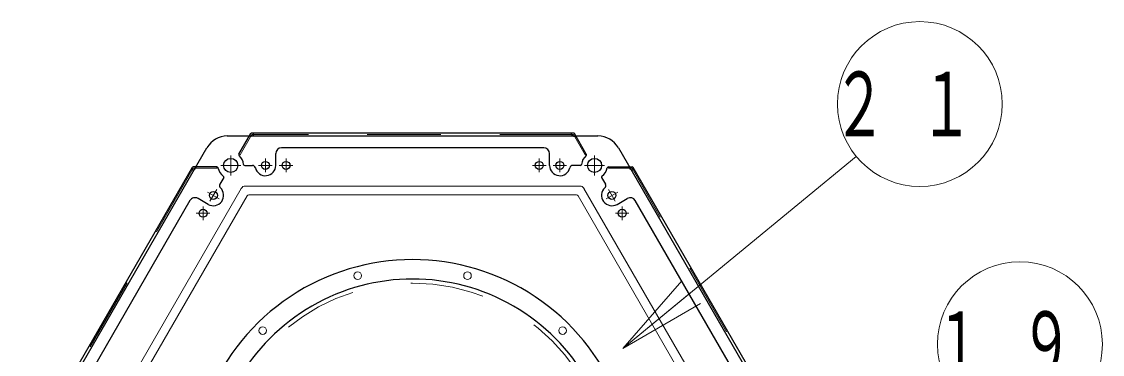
# Model space of a CAD drawing. Units: millimetres on the paper, scale 1:50. Extents: x -385 to 840, y 0 to 267.
# Drawn here: x 185.73 to 222.43, y 223.08 to 234.39 of the extents above; entities that cross this region are included whole.
import ezdxf

# ---------------------------------------------------------------- set-up
doc = ezdxf.new("R2010")
doc.units = ezdxf.units.MM
doc.linetypes.add('USER1', pattern=[4.5, 2.5, -2])
doc.linetypes.add('USER2', pattern=[6, 3, -1, 1, -1])
doc.layers.add('1_50', color=7, linetype='Continuous', lineweight=25)
doc.styles.add('ＭＳ ゴシック', font='')
doc.styles.get('ＭＳ ゴシック').set_extended_font_data('MS Gothic')

msp = doc.modelspace()

# ---------------------------------------------------------------- linework, layer by layer
at = {"layer": '1_50', "color": 131}
for p, q in [((192.712, 230.504), (205.298, 230.504)), ((185.726, 219.204), (192.019, 230.104)), ((205.991, 230.104), (212.284, 219.204))]:
    msp.add_line(p, q, dxfattribs=at)
at = {"layer": '1_50', "color": 190}
for p, q in [((193.106, 229.888), (193.508, 230.584)), ((193.546, 230.498), (193.482, 230.498)), ((204.466, 230.604), (193.543, 230.604)), ((193.606, 230.558), (193.606, 230.604)), ((204.403, 230.558), (204.403, 230.604)), ((204.463, 230.498), (204.528, 230.498)), ((204.903, 229.888), (204.501, 230.584)), ((194.355, 229.504), (194.355, 229.904)), ((203.455, 230.104), (194.555, 230.104)), ((203.655, 229.504), (203.655, 229.904)), ((191.516, 229.434), (186.055, 219.974)), ((192.356, 229.454), (191.551, 229.454)), ((191.607, 229.378), (191.639, 229.434)), ((193.305, 229.504), (193.566, 229.504)), ((204.704, 229.504), (204.443, 229.504)), ((205.654, 229.454), (206.458, 229.454)), ((206.403, 229.378), (206.371, 229.434)), ((211.955, 219.974), (206.493, 229.434)), ((191.525, 229.356), (191.485, 229.379)), ((192.588, 229.09), (192.458, 228.864)), ((205.422, 229.09), (205.552, 228.864)), ((206.485, 229.356), (206.525, 229.379)), ((191.444, 228.308), (186.994, 220.6)), ((192.063, 228.181), (191.717, 228.381)), ((205.946, 228.181), (206.293, 228.381)), ((211.016, 220.6), (206.566, 228.308))]:
    msp.add_line(p, q, dxfattribs=at)
at = {"layer": '1_50', "color": 190, "linetype": 'USER1', "lineweight": 13}
for p, q in [((193.146, 229.865), (193.546, 230.558)), ((204.463, 230.558), (193.546, 230.558)), ((204.863, 229.865), (204.463, 230.558)), ((193.146, 229.865), (193.107, 229.888)), ((204.863, 229.865), (204.903, 229.888)), ((191.555, 229.408), (186.096, 219.954)), ((192.355, 229.408), (191.555, 229.408)), ((192.355, 229.408), (192.355, 229.454)), ((205.655, 229.408), (205.655, 229.454)), ((205.655, 229.408), (206.455, 229.408)), ((211.913, 219.954), (206.455, 229.408))]:
    msp.add_line(p, q, dxfattribs=at)
at = {"layer": '1_50', "linetype": 'USER2', "lineweight": 13}
for p, q in [((192.827, 229.844), (192.827, 229.164)), ((205.182, 229.844), (205.182, 229.164)), ((193.167, 229.504), (192.487, 229.504)), ((205.522, 229.504), (204.842, 229.504))]:
    msp.add_line(p, q, dxfattribs=at)
at = {"layer": '1_50', "lineweight": 13}
for p, q in [((206.142, 223.29), (214.067, 229.81)), ((206.142, 223.29), (208.141, 225.582)), ((206.142, 223.29), (208.459, 225.196)), ((208.777, 224.81), (206.142, 223.29))]:
    msp.add_line(p, q, dxfattribs=at)
at = {"layer": '1_50', "color": 2, "linetype": 'USER2', "lineweight": 13}
for p, q in [((193.775, 229.504), (194.235, 229.504)), ((194.005, 229.734), (194.005, 229.274)), ((194.935, 229.504), (194.475, 229.504)), ((194.705, 229.734), (194.705, 229.274)), ((203.535, 229.504), (203.075, 229.504)), ((203.305, 229.734), (203.305, 229.274)), ((203.775, 229.504), (204.235, 229.504)), ((204.005, 229.734), (204.005, 229.274)), ((192.123, 228.285), (192.353, 228.684)), ((205.656, 228.684), (205.886, 228.285)), ((192.039, 228.599), (192.437, 228.369)), ((205.97, 228.599), (205.572, 228.369)), ((191.888, 228.108), (191.888, 227.648)), ((206.121, 228.108), (206.121, 227.648)), ((192.118, 227.878), (191.658, 227.878)), ((205.891, 227.878), (206.351, 227.878))]:
    msp.add_line(p, q, dxfattribs=at)
at = {"layer": '1_50', "color": 131, "lineweight": 13}
for p, q in [((187.504, 218.884), (193.185, 228.724)), ((193.324, 228.804), (204.686, 228.804)), ((204.824, 228.724), (210.506, 218.884)), ((187.821, 218.834), (193.387, 228.474)), ((193.439, 228.504), (204.57, 228.504)), ((204.622, 228.474), (210.188, 218.834))]:
    msp.add_line(p, q, dxfattribs=at)
at = {"layer": '1_50', "lineweight": 13}
for centre in [(216.229, 231.589), (219.628, 223.428)]:
    msp.add_circle(centre, 2.8, dxfattribs=at)
at = {"layer": '1_50', "color": 131}
for centre in [(192.827, 229.504), (205.182, 229.504)]:
    msp.add_circle(centre, 0.24, dxfattribs=at)
at = {"layer": '1_50', "color": 2}
for centre in [(194.005, 229.504), (194.705, 229.504), (203.305, 229.504), (204.005, 229.504), (192.238, 228.484), (205.771, 228.484), (191.888, 227.878), (206.121, 227.878)]:
    msp.add_circle(centre, 0.135, dxfattribs=at)
at = {"layer": '1_50', "color": 140, "lineweight": 13}
for centre in [(197.141, 225.759), (200.868, 225.759), (193.914, 223.895), (204.096, 223.895)]:
    msp.add_circle(centre, 0.13, dxfattribs=at)
at = {"layer": '1_50', "color": 140, "linetype": 'USER1', "lineweight": 13}
msp.add_circle((199.005, 218.804), 6.7, dxfattribs=at)
at = {"layer": '1_50', "color": 131}
for centre, start, end in [((192.712, 229.704), 90, 150), ((205.298, 229.704), 30, 90)]:
    msp.add_arc(centre, 0.8, start, end, dxfattribs=at)
at = {"layer": '1_50', "color": 190}
for centre, radius, start, end in [((193.482, 230.458), 0.04, 90, 150), ((193.543, 230.564), 0.04, 90, 150), ((193.546, 230.558), 0.06, 270, 0), ((204.463, 230.558), 0.06, 180, 270), ((204.466, 230.564), 0.04, 30, 90), ((204.528, 230.458), 0.04, 30, 90), ((193.141, 229.868), 0.04, 150, 229.1931), ((192.827, 229.504), 0.44, 4.7802, 49.1931), ((194.555, 229.904), 0.2, 90, 180), ((203.455, 229.904), 0.2, 0, 90), ((205.182, 229.504), 0.44, 130.8069, 175.2198), ((204.869, 229.868), 0.04, 310.8069, 30), ((191.551, 229.414), 0.04, 90, 150), ((191.674, 229.414), 0.04, 90, 150), ((192.356, 229.414), 0.04, 10.8069, 90), ((192.827, 229.504), 0.44, 190.8069, 235.2198), ((193.305, 229.544), 0.04, 184.7802, 270), ((193.566, 229.404), 0.1, 12.8396, 90), ((194.005, 229.504), 0.35, 192.8396, 0), ((204.005, 229.504), 0.35, 180, 347.1604), ((204.443, 229.404), 0.1, 90, 167.1604), ((204.704, 229.544), 0.04, 270, 355.2198), ((205.182, 229.504), 0.44, 304.7802, 349.1931), ((205.654, 229.414), 0.04, 90, 169.1931), ((206.336, 229.414), 0.04, 30, 90), ((206.458, 229.414), 0.04, 30, 90), ((191.555, 229.408), 0.06, 240, 330), ((192.553, 229.11), 0.04, 330, 55.2198), ((205.456, 229.11), 0.04, 124.7802, 210), ((206.455, 229.408), 0.06, 210, 300), ((192.238, 228.484), 0.35, 240, 47.1604), ((192.544, 228.814), 0.1, 150, 227.1604), ((205.771, 228.484), 0.35, 132.8396, 300), ((205.465, 228.814), 0.1, 312.8396, 30), ((191.617, 228.208), 0.2, 60, 150), ((206.393, 228.208), 0.2, 30, 120)]:
    msp.add_arc(centre, radius, start, end, dxfattribs=at)
at = {"layer": '1_50', "color": 131, "lineweight": 13}
for centre, radius, start, end in [((193.324, 228.644), 0.16, 90, 150), ((204.686, 228.644), 0.16, 30, 90), ((193.439, 228.444), 0.06, 90, 150), ((204.57, 228.444), 0.06, 30, 90)]:
    msp.add_arc(centre, radius, start, end, dxfattribs=at)
at = {"layer": '1_50', "color": 140}
for radius, start, end in [(7.5, 348.9621, 191.0379), (6.84, 359.8727, 180.1273)]:
    msp.add_arc((199.005, 218.804), radius, start, end, dxfattribs=at)

# ---------------------------------------------------------------- texts
at = {"layer": '1_50', "char_height": 2.199, "attachment_point": 5, "style": 'ＭＳ ゴシック'}
for s, insert in [('\\T1.64;\\W0.6;２１', (216.229, 231.589)), ('\\T1.64;\\W0.6;１９', (219.628, 223.428))]:
    msp.add_mtext(s, dxfattribs=dict(at, insert=insert))

doc.saveas('drawing.dxf')
